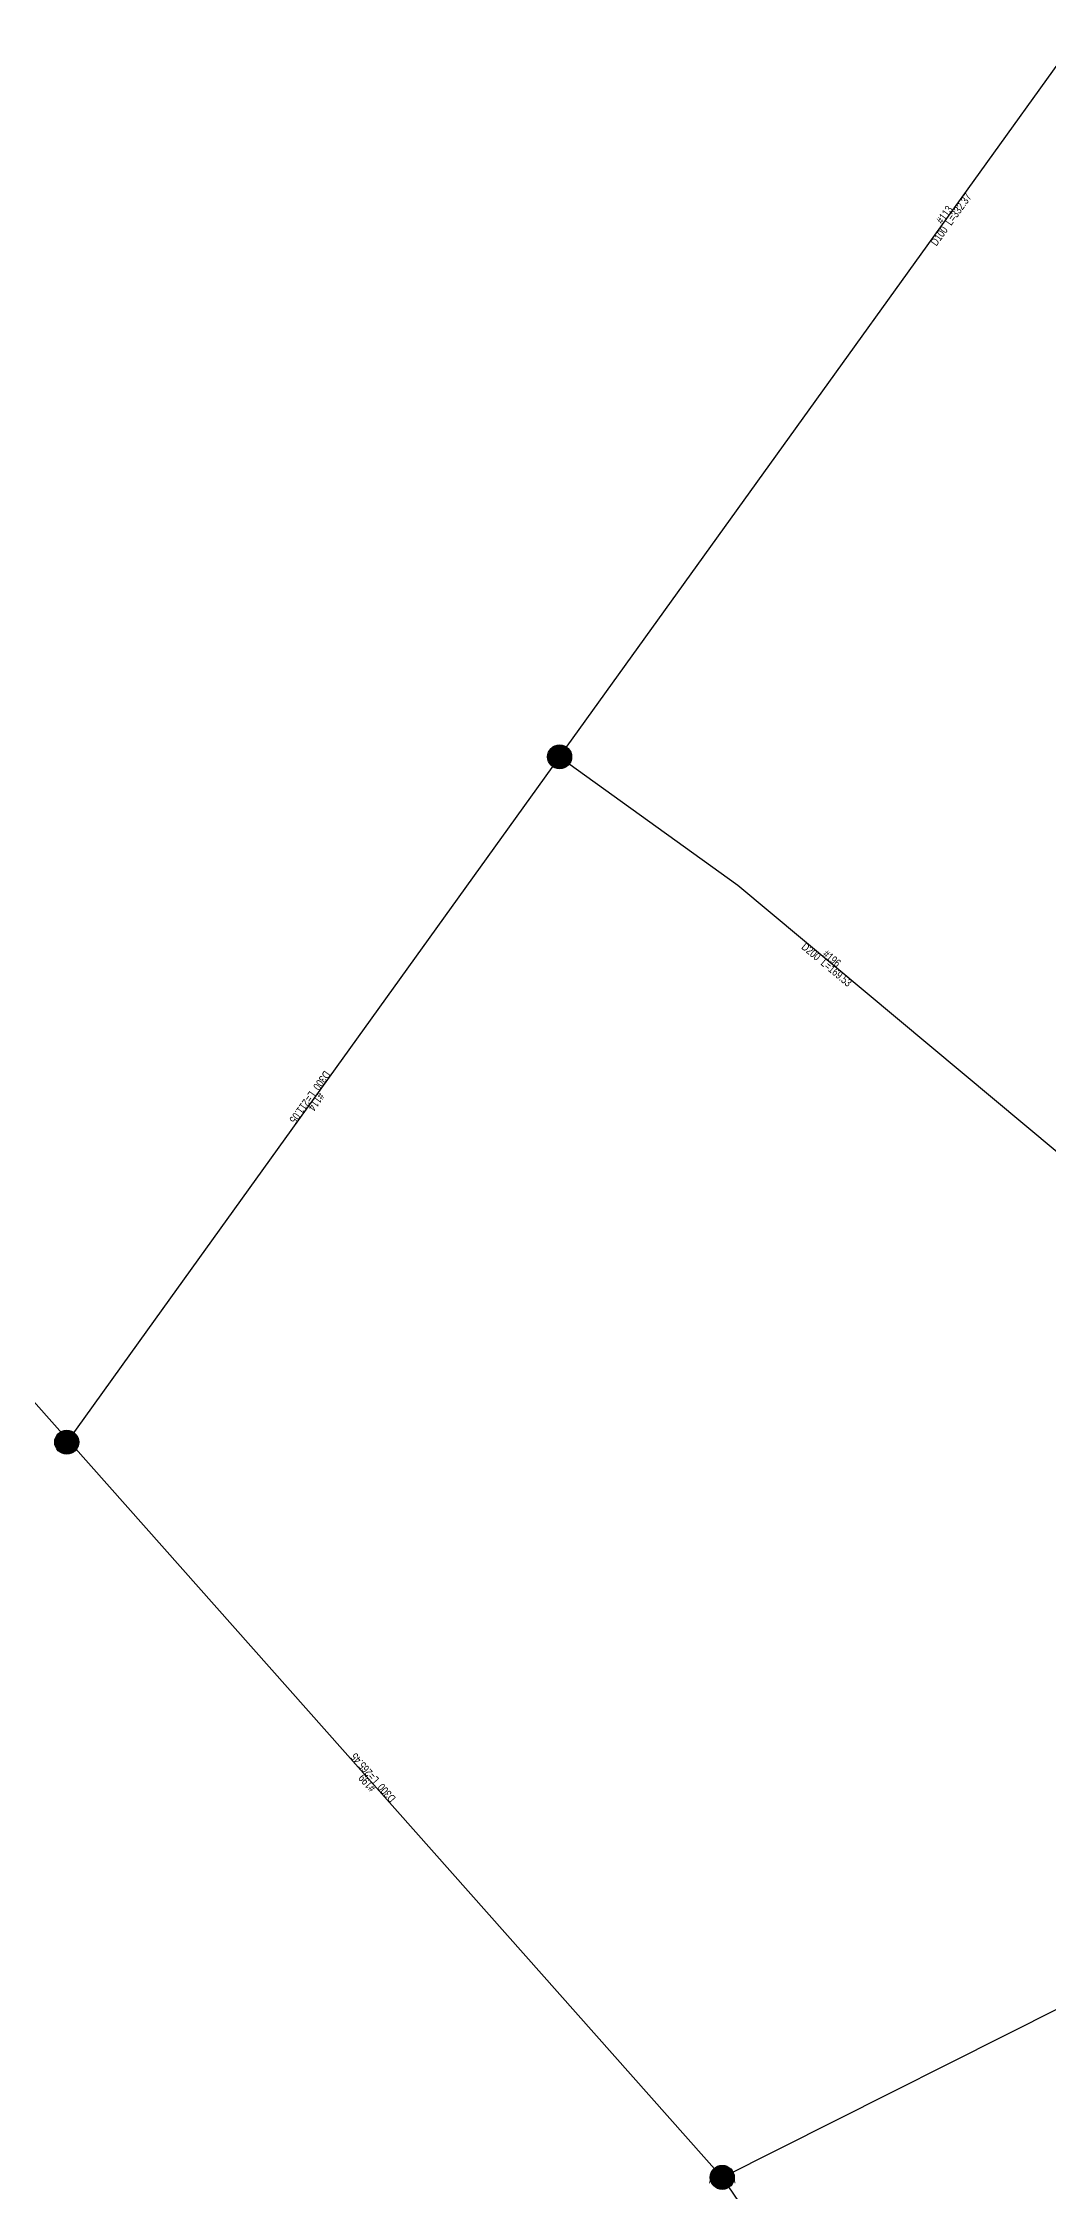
# Model space of a CAD drawing. Header units: metres. Extents: x 145472 to 149777, y 297313 to 301407.
# Drawn here: x 149075 to 149326, y 298859 to 299396 of the extents above; entities that cross this region are included whole.
import ezdxf
from ezdxf.enums import TextEntityAlignment as Align

# ---------------------------------------------------------------- set-up
doc = ezdxf.new("R2010")
doc.units = ezdxf.units.M
for name, color, linetype in [('EPANET2-JUNCTION', 7, 'Continuous'), ('EPANET2-PIPE', 3, 'Continuous'), ('EPANET2-PIPE_no', 7, 'Continuous')]:
    doc.layers.add(name, color=color, linetype=linetype)

# ---------------------------------------------------------------- blocks, each defined once
blk = doc.blocks.new('PIPE_BLOCK')
at = {"width": 0.8}
for tag, p in [('INFO', (0, -1)), ('ID', (0, 1))]:
    blk.add_attdef(tag, text='', height=2, dxfattribs=at).set_placement(p, align=Align.MIDDLE_CENTER)
blk = doc.blocks.new('JUNCTION_BLOCK')
h = blk.add_hatch(color=255)
edge = h.paths.add_edge_path()
edge.add_arc((0, 0), 3, 0, 360)
at = {"color": 5}
blk.add_circle((0, 0), 3, dxfattribs=at)
at = {"color": 5, "width": 0.7}
blk.add_attdef('ID', text='', height=3, dxfattribs=at).set_placement((0, 0), align=Align.MIDDLE_CENTER)

msp = doc.modelspace()

# ---------------------------------------------------------------- linework, layer by layer
at = {"layer": 'EPANET2-PIPE'}
for points in [[(149203.91, 299217.2), (149398.05, 299486.98)], [(149203.91, 299217.2), (149100.88, 299074.02), (149080.64, 299045.9)], [(149203.91, 299217.2), (149248.46, 299185.15), (149336.4, 299111.74)], [(149244.59, 298862.15), (149068.43, 299060.6)], [(149244.59, 298862.15), (149343.66, 298911.93), (149427.08, 298952.49), (149453.23, 298969.57)], [(149244.59, 298862.15), (149257.46, 298843.08)]]:
    msp.add_lwpolyline(points, dxfattribs=at)

# ---------------------------------------------------------------- block references
at = {"layer": 'EPANET2-JUNCTION'}
ref = msp.add_blockref('JUNCTION_BLOCK', (149203.91, 299217.2), dxfattribs=at)
ref.add_attrib('ID', 'A134', dxfattribs={"layer": '0', "color": 5, "height": 3, "width": 0.55}).set_placement((149203.91, 299217.2), align=Align.MIDDLE_CENTER)
ref = msp.add_blockref('JUNCTION_BLOCK', (149080.64, 299045.9), dxfattribs=at)
ref.add_attrib('ID', 'A174', dxfattribs={"layer": '0', "color": 5, "height": 3, "width": 0.55}).set_placement((149080.64, 299045.9), align=Align.MIDDLE_CENTER)
ref = msp.add_blockref('JUNCTION_BLOCK', (149244.59, 298862.15), dxfattribs=at)
ref.add_attrib('ID', 'A165A', dxfattribs={"layer": '0', "color": 5, "height": 3, "width": 0.55}).set_placement((149244.59, 298862.15), align=Align.MIDDLE_CENTER)
at = {"layer": 'EPANET2-PIPE_no'}
for p, rotation, values in [((149300.98, 299352.09), 54.26146911298707, {'ID': '#113', 'INFO': 'D100  L=332.37'}), ((149271.36, 299166.03), 320.147163288318, {'ID': '#196', 'INFO': 'D200  L=169.53'}), ((149142.28, 299131.55), 234.26146911295226, {'ID': '#114', 'INFO': 'D300  L=211.05'}), ((149156.51, 298961.37), 131.5947561829074, {'ID': '#199', 'INFO': 'D300  L=265.45'})]:
    msp.add_blockref('PIPE_BLOCK', p, dxfattribs=dict(at, rotation=rotation)).add_auto_attribs(values)

doc.saveas('drawing.dxf')
